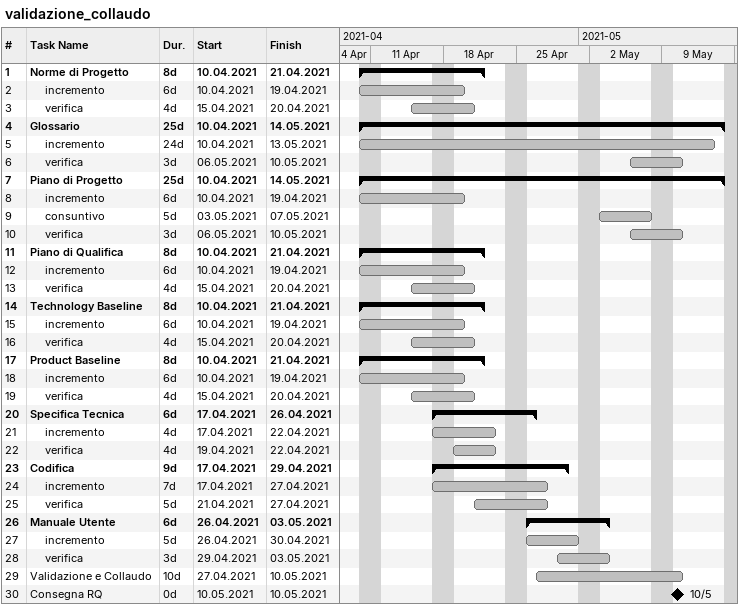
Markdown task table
validazione_collaudo

| ID | Level | Task | Duration | Start | Finish |
|---|---|---|---|---|---|
| 1 | 1 | **Norme di Progetto** | 8d | 2021-04-10 | 2021-04-21 |
| 2 | 2 | incremento | 6d | 2021-04-10 | 2021-04-19 |
| 3 | 2 | verifica | 4d | 2021-04-15 | 2021-04-20 |
| 4 | 1 | **Glossario** | 25d | 2021-04-10 | 2021-05-14 |
| 5 | 2 | incremento | 24d | 2021-04-10 | 2021-05-13 |
| 6 | 2 | verifica | 3d | 2021-05-06 | 2021-05-10 |
| 7 | 1 | **Piano di Progetto** | 25d | 2021-04-10 | 2021-05-14 |
| 8 | 2 | incremento | 6d | 2021-04-10 | 2021-04-19 |
| 9 | 2 | consuntivo | 5d | 2021-05-03 | 2021-05-07 |
| 10 | 2 | verifica | 3d | 2021-05-06 | 2021-05-10 |
| 11 | 1 | **Piano di Qualifica** | 8d | 2021-04-10 | 2021-04-21 |
| 12 | 2 | incremento | 6d | 2021-04-10 | 2021-04-19 |
| 13 | 2 | verifica | 4d | 2021-04-15 | 2021-04-20 |
| 14 | 1 | **Technology Baseline** | 8d | 2021-04-10 | 2021-04-21 |
| 15 | 2 | incremento | 6d | 2021-04-10 | 2021-04-19 |
| 16 | 2 | verifica | 4d | 2021-04-15 | 2021-04-20 |
| 17 | 1 | **Product Baseline** | 8d | 2021-04-10 | 2021-04-21 |
| 18 | 2 | incremento | 6d | 2021-04-10 | 2021-04-19 |
| 19 | 2 | verifica | 4d | 2021-04-15 | 2021-04-20 |
| 20 | 1 | **Specifica Tecnica** | 6d | 2021-04-17 | 2021-04-26 |
| 21 | 2 | incremento | 4d | 2021-04-17 | 2021-04-22 |
| 22 | 2 | verifica | 4d | 2021-04-19 | 2021-04-22 |
| 23 | 1 | **Codifica** | 9d | 2021-04-17 | 2021-04-29 |
| 24 | 2 | incremento | 7d | 2021-04-17 | 2021-04-27 |
| 25 | 2 | verifica | 5d | 2021-04-21 | 2021-04-27 |
| 26 | 1 | **Manuale Utente** | 6d | 2021-04-26 | 2021-05-03 |
| 27 | 2 | incremento | 5d | 2021-04-26 | 2021-04-30 |
| 28 | 2 | verifica | 3d | 2021-04-29 | 2021-05-03 |
| 29 | 1 | Validazione e Collaudo | 10d | 2021-04-27 | 2021-05-10 |
| 30 | 1 | Consegna RQ | 0d | 2021-05-10 | 2021-05-10 |
